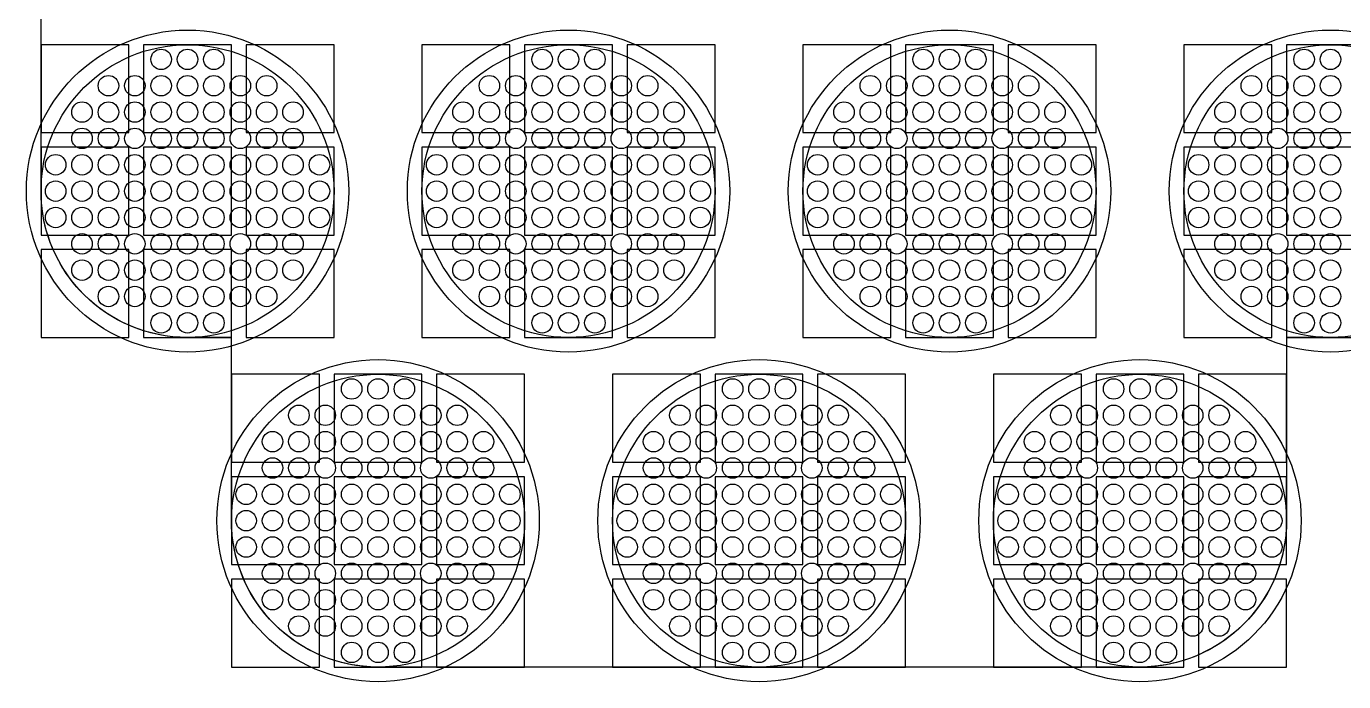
# Model space of a CAD drawing. Extents: x -49 to 54, y -38 to 38.
# Drawn here: x -43.314 to -38.819, y 5.053 to 7.292 of the extents above; entities that cross this region are included whole.
import ezdxf

# ---------------------------------------------------------------- set-up
doc = ezdxf.new("R2010")
doc.units = 0
for name, color, linetype in [('BACK_LAYER', 5, 'CONTINUOUS'), ('COND_LAYER_LOWER_ELECTRODE', 6, 'CONTINUOUS'), ('CONDUCTIVE_LAYER_BACK_LAYER', 2, 'CONTINUOUS'), ('EMITTER', 3, 'CONTINUOUS'), ('LOWER_ELECTRODE', 1, 'CONTINUOUS')]:
    doc.layers.add(name, color=color, linetype=linetype)

msp = doc.modelspace()

# ---------------------------------------------------------------- linework, layer by layer
at = {"layer": 'BACK_LAYER'}
for points in [[(-43.2639, 6.9288), (-42.9639, 6.9288), (-42.9639, 7.2288), (-43.2639, 7.2288)], [(-42.9139, 6.9288), (-42.6139, 6.9288), (-42.6139, 7.2288), (-42.9139, 7.2288)], [(-42.5639, 6.9288), (-42.2639, 6.9288), (-42.2639, 7.2288), (-42.5639, 7.2288)], [(-41.9639, 6.9288), (-41.6639, 6.9288), (-41.6639, 7.2288), (-41.9639, 7.2288)], [(-41.6139, 6.9288), (-41.3139, 6.9288), (-41.3139, 7.2288), (-41.6139, 7.2288)], [(-41.2639, 6.9288), (-40.9639, 6.9288), (-40.9639, 7.2288), (-41.2639, 7.2288)], [(-40.6639, 6.9288), (-40.3639, 6.9288), (-40.3639, 7.2288), (-40.6639, 7.2288)], [(-40.3139, 6.9288), (-40.0139, 6.9288), (-40.0139, 7.2288), (-40.3139, 7.2288)], [(-39.9639, 6.9288), (-39.6639, 6.9288), (-39.6639, 7.2288), (-39.9639, 7.2288)], [(-39.3639, 6.9288), (-39.0639, 6.9288), (-39.0639, 7.2288), (-39.3639, 7.2288)], [(-39.0139, 6.9288), (-38.7139, 6.9288), (-38.7139, 7.2288), (-39.0139, 7.2288)], [(-43.2639, 6.5788), (-42.9639, 6.5788), (-42.9639, 6.8788), (-43.2639, 6.8788)], [(-42.9139, 6.5788), (-42.6139, 6.5788), (-42.6139, 6.8788), (-42.9139, 6.8788)], [(-42.5639, 6.5788), (-42.2639, 6.5788), (-42.2639, 6.8788), (-42.5639, 6.8788)], [(-41.9639, 6.5788), (-41.6639, 6.5788), (-41.6639, 6.8788), (-41.9639, 6.8788)], [(-41.6139, 6.5788), (-41.3139, 6.5788), (-41.3139, 6.8788), (-41.6139, 6.8788)], [(-41.2639, 6.5788), (-40.9639, 6.5788), (-40.9639, 6.8788), (-41.2639, 6.8788)], [(-40.6639, 6.5788), (-40.3639, 6.5788), (-40.3639, 6.8788), (-40.6639, 6.8788)], [(-40.3139, 6.5788), (-40.0139, 6.5788), (-40.0139, 6.8788), (-40.3139, 6.8788)], [(-39.9639, 6.5788), (-39.6639, 6.5788), (-39.6639, 6.8788), (-39.9639, 6.8788)], [(-39.3639, 6.5788), (-39.0639, 6.5788), (-39.0639, 6.8788), (-39.3639, 6.8788)], [(-39.0139, 6.5788), (-38.7139, 6.5788), (-38.7139, 6.8788), (-39.0139, 6.8788)], [(-43.2639, 6.2288), (-42.9639, 6.2288), (-42.9639, 6.5288), (-43.2639, 6.5288)], [(-42.9139, 6.2288), (-42.6139, 6.2288), (-42.6139, 6.5288), (-42.9139, 6.5288)], [(-42.5639, 6.2288), (-42.2639, 6.2288), (-42.2639, 6.5288), (-42.5639, 6.5288)], [(-41.9639, 6.2288), (-41.6639, 6.2288), (-41.6639, 6.5288), (-41.9639, 6.5288)], [(-41.6139, 6.2288), (-41.3139, 6.2288), (-41.3139, 6.5288), (-41.6139, 6.5288)], [(-41.2639, 6.2288), (-40.9639, 6.2288), (-40.9639, 6.5288), (-41.2639, 6.5288)], [(-40.6639, 6.2288), (-40.3639, 6.2288), (-40.3639, 6.5288), (-40.6639, 6.5288)], [(-40.3139, 6.2288), (-40.0139, 6.2288), (-40.0139, 6.5288), (-40.3139, 6.5288)], [(-39.9639, 6.2288), (-39.6639, 6.2288), (-39.6639, 6.5288), (-39.9639, 6.5288)], [(-39.3639, 6.2288), (-39.0639, 6.2288), (-39.0639, 6.5288), (-39.3639, 6.5288)], [(-39.0139, 6.2288), (-38.7139, 6.2288), (-38.7139, 6.5288), (-39.0139, 6.5288)], [(-42.6139, 5.803), (-42.3139, 5.803), (-42.3139, 6.103), (-42.6139, 6.103)], [(-42.2639, 5.803), (-41.9639, 5.803), (-41.9639, 6.103), (-42.2639, 6.103)], [(-41.9139, 5.803), (-41.6139, 5.803), (-41.6139, 6.103), (-41.9139, 6.103)], [(-41.3139, 5.803), (-41.0139, 5.803), (-41.0139, 6.103), (-41.3139, 6.103)], [(-40.9639, 5.803), (-40.6639, 5.803), (-40.6639, 6.103), (-40.9639, 6.103)], [(-40.6139, 5.803), (-40.3139, 5.803), (-40.3139, 6.103), (-40.6139, 6.103)], [(-40.0139, 5.803), (-39.7139, 5.803), (-39.7139, 6.103), (-40.0139, 6.103)], [(-39.6639, 5.803), (-39.3639, 5.803), (-39.3639, 6.103), (-39.6639, 6.103)], [(-39.3139, 5.803), (-39.0139, 5.803), (-39.0139, 6.103), (-39.3139, 6.103)], [(-42.6139, 5.453), (-42.3139, 5.453), (-42.3139, 5.753), (-42.6139, 5.753)], [(-42.2639, 5.453), (-41.9639, 5.453), (-41.9639, 5.753), (-42.2639, 5.753)], [(-41.9139, 5.453), (-41.6139, 5.453), (-41.6139, 5.753), (-41.9139, 5.753)], [(-41.3139, 5.453), (-41.0139, 5.453), (-41.0139, 5.753), (-41.3139, 5.753)], [(-40.9639, 5.453), (-40.6639, 5.453), (-40.6639, 5.753), (-40.9639, 5.753)], [(-40.6139, 5.453), (-40.3139, 5.453), (-40.3139, 5.753), (-40.6139, 5.753)], [(-40.0139, 5.453), (-39.7139, 5.453), (-39.7139, 5.753), (-40.0139, 5.753)], [(-39.6639, 5.453), (-39.3639, 5.453), (-39.3639, 5.753), (-39.6639, 5.753)], [(-39.3139, 5.453), (-39.0139, 5.453), (-39.0139, 5.753), (-39.3139, 5.753)], [(-42.6139, 5.103), (-42.3139, 5.103), (-42.3139, 5.403), (-42.6139, 5.403)], [(-42.2639, 5.103), (-41.9639, 5.103), (-41.9639, 5.403), (-42.2639, 5.403)], [(-41.9139, 5.103), (-41.6139, 5.103), (-41.6139, 5.403), (-41.9139, 5.403)], [(-41.3139, 5.103), (-41.0139, 5.103), (-41.0139, 5.403), (-41.3139, 5.403)], [(-40.9639, 5.103), (-40.6639, 5.103), (-40.6639, 5.403), (-40.9639, 5.403)], [(-40.6139, 5.103), (-40.3139, 5.103), (-40.3139, 5.403), (-40.6139, 5.403)], [(-40.0139, 5.103), (-39.7139, 5.103), (-39.7139, 5.403), (-40.0139, 5.403)], [(-39.6639, 5.103), (-39.3639, 5.103), (-39.3639, 5.403), (-39.6639, 5.403)], [(-39.3139, 5.103), (-39.0139, 5.103), (-39.0139, 5.403), (-39.3139, 5.403)]]:
    msp.add_lwpolyline(points, close=True, dxfattribs=at)
at = {"layer": 'COND_LAYER_LOWER_ELECTRODE'}
for centre in [(-42.7639, 6.7288), (-41.4639, 6.7288), (-40.1639, 6.7288), (-38.8639, 6.7288), (-42.1139, 5.603), (-40.8139, 5.603), (-39.5139, 5.603)]:
    msp.add_circle(centre, 0.55, dxfattribs=at)
at = {"layer": 'CONDUCTIVE_LAYER_BACK_LAYER'}
msp.add_lwpolyline([(-38.8143, 6.2313), (-38.8341, 6.2297), (-38.854, 6.2289), (-39.0139, 6.2289), (-39.0139, 5.603), (-39.0143, 5.5831), (-39.0155, 5.5633), (-39.0175, 5.5435), (-39.0203, 5.5238), (-39.0238, 5.5042), (-39.0281, 5.4848), (-39.0332, 5.4656), (-39.039, 5.4466), (-39.0456, 5.4278), (-39.053, 5.4093), (-39.061, 5.3912), (-39.0698, 5.3733), (-39.0793, 5.3559), (-39.0894, 5.3388), (-39.1003, 5.3221), (-39.1118, 5.3059), (-39.1239, 5.2901), (-39.1367, 5.2749), (-39.15, 5.2601), (-39.1639, 5.2459), (-39.1784, 5.2323), (-39.1934, 5.2192), (-39.2089, 5.2068), (-39.2249, 5.195), (-39.2413, 5.1838), (-39.2582, 5.1733), (-39.2755, 5.1635), (-39.2932, 5.1544), (-39.3112, 5.1459), (-39.3295, 5.1382), (-39.3481, 5.1313), (-39.367, 5.1251), (-39.3861, 5.1196), (-39.4054, 5.1149), (-39.4249, 5.111), (-39.4446, 5.1078), (-39.4643, 5.1054), (-39.4841, 5.1039), (-39.504, 5.1031), (-42.1239, 5.1031), (-42.1437, 5.1039), (-42.1636, 5.1054), (-42.1833, 5.1078), (-42.2029, 5.111), (-42.2224, 5.1149), (-42.2417, 5.1196), (-42.2609, 5.1251), (-42.2797, 5.1313), (-42.2984, 5.1382), (-42.3167, 5.1459), (-42.3347, 5.1544), (-42.3524, 5.1635), (-42.3697, 5.1733), (-42.3865, 5.1838), (-42.403, 5.195), (-42.419, 5.2068), (-42.4345, 5.2192), (-42.4495, 5.2323), (-42.464, 5.2459), (-42.4779, 5.2601), (-42.4912, 5.2749), (-42.504, 5.2901), (-42.5161, 5.3059), (-42.5276, 5.3221), (-42.5384, 5.3388), (-42.5486, 5.3559), (-42.5581, 5.3733), (-42.5669, 5.3912), (-42.5749, 5.4093), (-42.5823, 5.4278), (-42.5888, 5.4466), (-42.5947, 5.4656), (-42.5998, 5.4848), (-42.6041, 5.5042), (-42.6076, 5.5238), (-42.6104, 5.5435), (-42.6124, 5.5633), (-42.6135, 5.5831), (-42.6139, 5.603), (-42.6139, 6.2289), (-42.7739, 6.2289), (-42.7937, 6.2297), (-42.8136, 6.2313), (-42.8333, 6.2336), (-42.8529, 6.2368), (-42.8724, 6.2407), (-42.8917, 6.2454), (-42.9109, 6.2509), (-42.9297, 6.2571), (-42.9484, 6.2641), (-42.9667, 6.2718), (-42.9847, 6.2802), (-43.0024, 6.2893), (-43.0197, 6.2992), (-43.0365, 6.3097), (-43.053, 6.3208), (-43.069, 6.3326), (-43.0845, 6.3451), (-43.0995, 6.3581), (-43.114, 6.3718), (-43.1279, 6.386), (-43.1412, 6.4007), (-43.154, 6.416), (-43.1661, 6.4317), (-43.1776, 6.4479), (-43.1884, 6.4646), (-43.1986, 6.4817), (-43.2081, 6.4992), (-43.2169, 6.517), (-43.2249, 6.5352), (-43.2323, 6.5537), (-43.2388, 6.5724), (-43.2447, 6.5914), (-43.2498, 6.6106), (-43.2541, 6.63), (-43.2576, 6.6496), (-43.2604, 6.6693), (-43.2624, 6.6891), (-43.2635, 6.7089), (-43.2639, 6.7288), (-43.2639, 7.3547)], dxfattribs=at)
at = {"layer": 'EMITTER'}
for centre in [(-42.7639, 6.7288), (-41.4639, 6.7288), (-40.1639, 6.7288), (-38.8639, 6.7288), (-42.1139, 5.603), (-40.8139, 5.603), (-39.5139, 5.603)]:
    msp.add_circle(centre, 0.5, dxfattribs=at)
at = {"layer": 'LOWER_ELECTRODE'}
for centre in [(-42.8539, 7.1788), (-42.7639, 7.1788), (-42.6739, 7.1788), (-41.5539, 7.1788), (-41.4639, 7.1788), (-41.3739, 7.1788), (-40.2539, 7.1788), (-40.1639, 7.1788), (-40.0739, 7.1788), (-38.9539, 7.1788), (-38.8639, 7.1788), (-43.0339, 7.0888), (-42.9439, 7.0888), (-42.8539, 7.0888), (-42.7639, 7.0888), (-42.6739, 7.0888), (-42.5839, 7.0888), (-42.4939, 7.0888), (-41.7339, 7.0888), (-41.6439, 7.0888), (-41.5539, 7.0888), (-41.4639, 7.0888), (-41.3739, 7.0888), (-41.2839, 7.0888), (-41.1939, 7.0888), (-40.4339, 7.0888), (-40.3439, 7.0888), (-40.2539, 7.0888), (-40.1639, 7.0888), (-40.0739, 7.0888), (-39.9839, 7.0888), (-39.8939, 7.0888), (-39.1339, 7.0888), (-39.0439, 7.0888), (-38.9539, 7.0888), (-38.8639, 7.0888), (-43.1239, 6.9988), (-43.0339, 6.9988), (-42.9439, 6.9988), (-42.8539, 6.9988), (-42.7639, 6.9988), (-42.6739, 6.9988), (-42.5839, 6.9988), (-42.4939, 6.9988), (-42.4039, 6.9988), (-41.8239, 6.9988), (-41.7339, 6.9988), (-41.6439, 6.9988), (-41.5539, 6.9988), (-41.4639, 6.9988), (-41.3739, 6.9988), (-41.2839, 6.9988), (-41.1939, 6.9988), (-41.1039, 6.9988), (-40.5239, 6.9988), (-40.4339, 6.9988), (-40.3439, 6.9988), (-40.2539, 6.9988), (-40.1639, 6.9988), (-40.0739, 6.9988), (-39.9839, 6.9988), (-39.8939, 6.9988), (-39.8039, 6.9988), (-39.2239, 6.9988), (-39.1339, 6.9988), (-39.0439, 6.9988), (-38.9539, 6.9988), (-38.8639, 6.9988), (-43.1239, 6.9088), (-43.0339, 6.9088), (-42.9439, 6.9088), (-42.8539, 6.9088), (-42.7639, 6.9088), (-42.6739, 6.9088), (-42.5839, 6.9088), (-42.4939, 6.9088), (-42.4039, 6.9088), (-41.8239, 6.9088), (-41.7339, 6.9088), (-41.6439, 6.9088), (-41.5539, 6.9088), (-41.4639, 6.9088), (-41.3739, 6.9088), (-41.2839, 6.9088), (-41.1939, 6.9088), (-41.1039, 6.9088), (-40.5239, 6.9088), (-40.4339, 6.9088), (-40.3439, 6.9088), (-40.2539, 6.9088), (-40.1639, 6.9088), (-40.0739, 6.9088), (-39.9839, 6.9088), (-39.8939, 6.9088), (-39.8039, 6.9088), (-39.2239, 6.9088), (-39.1339, 6.9088), (-39.0439, 6.9088), (-38.9539, 6.9088), (-38.8639, 6.9088), (-43.2139, 6.8188), (-43.1239, 6.8188), (-43.0339, 6.8188), (-42.9439, 6.8188), (-42.8539, 6.8188), (-42.7639, 6.8188), (-42.6739, 6.8188), (-42.5839, 6.8188), (-42.4939, 6.8188), (-42.4039, 6.8188), (-42.3139, 6.8188), (-41.9139, 6.8188), (-41.8239, 6.8188), (-41.7339, 6.8188), (-41.6439, 6.8188), (-41.5539, 6.8188), (-41.4639, 6.8188), (-41.3739, 6.8188), (-41.2839, 6.8188), (-41.1939, 6.8188), (-41.1039, 6.8188), (-41.0139, 6.8188), (-40.6139, 6.8188), (-40.5239, 6.8188), (-40.4339, 6.8188), (-40.3439, 6.8188), (-40.2539, 6.8188), (-40.1639, 6.8188), (-40.0739, 6.8188), (-39.9839, 6.8188), (-39.8939, 6.8188), (-39.8039, 6.8188), (-39.7139, 6.8188), (-39.3139, 6.8188), (-39.2239, 6.8188), (-39.1339, 6.8188), (-39.0439, 6.8188), (-38.9539, 6.8188), (-38.8639, 6.8188), (-43.2139, 6.7288), (-43.1239, 6.7288), (-43.0339, 6.7288), (-42.9439, 6.7288), (-42.8539, 6.7288), (-42.7639, 6.7288), (-42.6739, 6.7288), (-42.5839, 6.7288), (-42.4939, 6.7288), (-42.4039, 6.7288), (-42.3139, 6.7288), (-41.9139, 6.7288), (-41.8239, 6.7288), (-41.7339, 6.7288), (-41.6439, 6.7288), (-41.5539, 6.7288), (-41.4639, 6.7288), (-41.3739, 6.7288), (-41.2839, 6.7288), (-41.1939, 6.7288), (-41.1039, 6.7288), (-41.0139, 6.7288), (-40.6139, 6.7288), (-40.5239, 6.7288), (-40.4339, 6.7288), (-40.3439, 6.7288), (-40.2539, 6.7288), (-40.1639, 6.7288), (-40.0739, 6.7288), (-39.9839, 6.7288), (-39.8939, 6.7288), (-39.8039, 6.7288), (-39.7139, 6.7288), (-39.3139, 6.7288), (-39.2239, 6.7288), (-39.1339, 6.7288), (-39.0439, 6.7288), (-38.9539, 6.7288), (-38.8639, 6.7288), (-43.2139, 6.6388), (-43.1239, 6.6388), (-43.0339, 6.6388), (-42.9439, 6.6388), (-42.8539, 6.6388), (-42.7639, 6.6388), (-42.6739, 6.6388), (-42.5839, 6.6388), (-42.4939, 6.6388), (-42.4039, 6.6388), (-42.3139, 6.6388), (-41.9139, 6.6388), (-41.8239, 6.6388), (-41.7339, 6.6388), (-41.6439, 6.6388), (-41.5539, 6.6388), (-41.4639, 6.6388), (-41.3739, 6.6388), (-41.2839, 6.6388), (-41.1939, 6.6388), (-41.1039, 6.6388), (-41.0139, 6.6388), (-40.6139, 6.6388), (-40.5239, 6.6388), (-40.4339, 6.6388), (-40.3439, 6.6388), (-40.2539, 6.6388), (-40.1639, 6.6388), (-40.0739, 6.6388), (-39.9839, 6.6388), (-39.8939, 6.6388), (-39.8039, 6.6388), (-39.7139, 6.6388), (-39.3139, 6.6388), (-39.2239, 6.6388), (-39.1339, 6.6388), (-39.0439, 6.6388), (-38.9539, 6.6388), (-38.8639, 6.6388), (-43.1239, 6.5488), (-43.0339, 6.5488), (-42.9439, 6.5488), (-42.8539, 6.5488), (-42.7639, 6.5488), (-42.6739, 6.5488), (-42.5839, 6.5488), (-42.4939, 6.5488), (-42.4039, 6.5488), (-41.8239, 6.5488), (-41.7339, 6.5488), (-41.6439, 6.5488), (-41.5539, 6.5488), (-41.4639, 6.5488), (-41.3739, 6.5488), (-41.2839, 6.5488), (-41.1939, 6.5488), (-41.1039, 6.5488), (-40.5239, 6.5488), (-40.4339, 6.5488), (-40.3439, 6.5488), (-40.2539, 6.5488), (-40.1639, 6.5488), (-40.0739, 6.5488), (-39.9839, 6.5488), (-39.8939, 6.5488), (-39.8039, 6.5488), (-39.2239, 6.5488), (-39.1339, 6.5488), (-39.0439, 6.5488), (-38.9539, 6.5488), (-38.8639, 6.5488), (-43.1239, 6.4588), (-43.0339, 6.4588), (-42.9439, 6.4588), (-42.8539, 6.4588), (-42.7639, 6.4588), (-42.6739, 6.4588), (-42.5839, 6.4588), (-42.4939, 6.4588), (-42.4039, 6.4588), (-41.8239, 6.4588), (-41.7339, 6.4588), (-41.6439, 6.4588), (-41.5539, 6.4588), (-41.4639, 6.4588), (-41.3739, 6.4588), (-41.2839, 6.4588), (-41.1939, 6.4588), (-41.1039, 6.4588), (-40.5239, 6.4588), (-40.4339, 6.4588), (-40.3439, 6.4588), (-40.2539, 6.4588), (-40.1639, 6.4588), (-40.0739, 6.4588), (-39.9839, 6.4588), (-39.8939, 6.4588), (-39.8039, 6.4588), (-39.2239, 6.4588), (-39.1339, 6.4588), (-39.0439, 6.4588), (-38.9539, 6.4588), (-38.8639, 6.4588), (-43.0339, 6.3688), (-42.9439, 6.3688), (-42.8539, 6.3688), (-42.7639, 6.3688), (-42.6739, 6.3688), (-42.5839, 6.3688), (-42.4939, 6.3688), (-41.7339, 6.3688), (-41.6439, 6.3688), (-41.5539, 6.3688), (-41.4639, 6.3688), (-41.3739, 6.3688), (-41.2839, 6.3688), (-41.1939, 6.3688), (-40.4339, 6.3688), (-40.3439, 6.3688), (-40.2539, 6.3688), (-40.1639, 6.3688), (-40.0739, 6.3688), (-39.9839, 6.3688), (-39.8939, 6.3688), (-39.1339, 6.3688), (-39.0439, 6.3688), (-38.9539, 6.3688), (-38.8639, 6.3688), (-42.8539, 6.2788), (-42.7639, 6.2788), (-42.6739, 6.2788), (-41.5539, 6.2788), (-41.4639, 6.2788), (-41.3739, 6.2788), (-40.2539, 6.2788), (-40.1639, 6.2788), (-40.0739, 6.2788), (-38.9539, 6.2788), (-38.8639, 6.2788), (-42.2039, 6.053), (-42.1139, 6.053), (-42.0239, 6.053), (-40.9039, 6.053), (-40.8139, 6.053), (-40.7239, 6.053), (-39.6039, 6.053), (-39.5139, 6.053), (-39.4239, 6.053), (-42.3839, 5.963), (-42.2939, 5.963), (-42.2039, 5.963), (-42.1139, 5.963), (-42.0239, 5.963), (-41.9339, 5.963), (-41.8439, 5.963), (-41.0839, 5.963), (-40.9939, 5.963), (-40.9039, 5.963), (-40.8139, 5.963), (-40.7239, 5.963), (-40.6339, 5.963), (-40.5439, 5.963), (-39.7839, 5.963), (-39.6939, 5.963), (-39.6039, 5.963), (-39.5139, 5.963), (-39.4239, 5.963), (-39.3339, 5.963), (-39.2439, 5.963), (-42.4739, 5.873), (-42.3839, 5.873), (-42.2939, 5.873), (-42.2039, 5.873), (-42.1139, 5.873), (-42.0239, 5.873), (-41.9339, 5.873), (-41.8439, 5.873), (-41.7539, 5.873), (-41.1739, 5.873), (-41.0839, 5.873), (-40.9939, 5.873), (-40.9039, 5.873), (-40.8139, 5.873), (-40.7239, 5.873), (-40.6339, 5.873), (-40.5439, 5.873), (-40.4539, 5.873), (-39.8739, 5.873), (-39.7839, 5.873), (-39.6939, 5.873), (-39.6039, 5.873), (-39.5139, 5.873), (-39.4239, 5.873), (-39.3339, 5.873), (-39.2439, 5.873), (-39.1539, 5.873), (-42.4739, 5.783), (-42.3839, 5.783), (-42.2939, 5.783), (-42.2039, 5.783), (-42.1139, 5.783), (-42.0239, 5.783), (-41.9339, 5.783), (-41.8439, 5.783), (-41.7539, 5.783), (-41.1739, 5.783), (-41.0839, 5.783), (-40.9939, 5.783), (-40.9039, 5.783), (-40.8139, 5.783), (-40.7239, 5.783), (-40.6339, 5.783), (-40.5439, 5.783), (-40.4539, 5.783), (-39.8739, 5.783), (-39.7839, 5.783), (-39.6939, 5.783), (-39.6039, 5.783), (-39.5139, 5.783), (-39.4239, 5.783), (-39.3339, 5.783), (-39.2439, 5.783), (-39.1539, 5.783), (-42.5639, 5.693), (-42.4739, 5.693), (-42.3839, 5.693), (-42.2939, 5.693), (-42.2039, 5.693), (-42.1139, 5.693), (-42.0239, 5.693), (-41.9339, 5.693), (-41.8439, 5.693), (-41.7539, 5.693), (-41.6639, 5.693), (-41.2639, 5.693), (-41.1739, 5.693), (-41.0839, 5.693), (-40.9939, 5.693), (-40.9039, 5.693), (-40.8139, 5.693), (-40.7239, 5.693), (-40.6339, 5.693), (-40.5439, 5.693), (-40.4539, 5.693), (-40.3639, 5.693), (-39.9639, 5.693), (-39.8739, 5.693), (-39.7839, 5.693), (-39.6939, 5.693), (-39.6039, 5.693), (-39.5139, 5.693), (-39.4239, 5.693), (-39.3339, 5.693), (-39.2439, 5.693), (-39.1539, 5.693), (-39.0639, 5.693), (-42.5639, 5.603), (-42.4739, 5.603), (-42.3839, 5.603), (-42.2939, 5.603), (-42.2039, 5.603), (-42.1139, 5.603), (-42.0239, 5.603), (-41.9339, 5.603), (-41.8439, 5.603), (-41.7539, 5.603), (-41.6639, 5.603), (-41.2639, 5.603), (-41.1739, 5.603), (-41.0839, 5.603), (-40.9939, 5.603), (-40.9039, 5.603), (-40.8139, 5.603), (-40.7239, 5.603), (-40.6339, 5.603), (-40.5439, 5.603), (-40.4539, 5.603), (-40.3639, 5.603), (-39.9639, 5.603), (-39.8739, 5.603), (-39.7839, 5.603), (-39.6939, 5.603), (-39.6039, 5.603), (-39.5139, 5.603), (-39.4239, 5.603), (-39.3339, 5.603), (-39.2439, 5.603), (-39.1539, 5.603), (-39.0639, 5.603), (-42.5639, 5.513), (-42.4739, 5.513), (-42.3839, 5.513), (-42.2939, 5.513), (-42.2039, 5.513), (-42.1139, 5.513), (-42.0239, 5.513), (-41.9339, 5.513), (-41.8439, 5.513), (-41.7539, 5.513), (-41.6639, 5.513), (-41.2639, 5.513), (-41.1739, 5.513), (-41.0839, 5.513), (-40.9939, 5.513), (-40.9039, 5.513), (-40.8139, 5.513), (-40.7239, 5.513), (-40.6339, 5.513), (-40.5439, 5.513), (-40.4539, 5.513), (-40.3639, 5.513), (-39.9639, 5.513), (-39.8739, 5.513), (-39.7839, 5.513), (-39.6939, 5.513), (-39.6039, 5.513), (-39.5139, 5.513), (-39.4239, 5.513), (-39.3339, 5.513), (-39.2439, 5.513), (-39.1539, 5.513), (-39.0639, 5.513), (-42.4739, 5.423), (-42.3839, 5.423), (-42.2939, 5.423), (-42.2039, 5.423), (-42.1139, 5.423), (-42.0239, 5.423), (-41.9339, 5.423), (-41.8439, 5.423), (-41.7539, 5.423), (-41.1739, 5.423), (-41.0839, 5.423), (-40.9939, 5.423), (-40.9039, 5.423), (-40.8139, 5.423), (-40.7239, 5.423), (-40.6339, 5.423), (-40.5439, 5.423), (-40.4539, 5.423), (-39.8739, 5.423), (-39.7839, 5.423), (-39.6939, 5.423), (-39.6039, 5.423), (-39.5139, 5.423), (-39.4239, 5.423), (-39.3339, 5.423), (-39.2439, 5.423), (-39.1539, 5.423), (-42.4739, 5.333), (-42.3839, 5.333), (-42.2939, 5.333), (-42.2039, 5.333), (-42.1139, 5.333), (-42.0239, 5.333), (-41.9339, 5.333), (-41.8439, 5.333), (-41.7539, 5.333), (-41.1739, 5.333), (-41.0839, 5.333), (-40.9939, 5.333), (-40.9039, 5.333), (-40.8139, 5.333), (-40.7239, 5.333), (-40.6339, 5.333), (-40.5439, 5.333), (-40.4539, 5.333), (-39.8739, 5.333), (-39.7839, 5.333), (-39.6939, 5.333), (-39.6039, 5.333), (-39.5139, 5.333), (-39.4239, 5.333), (-39.3339, 5.333), (-39.2439, 5.333), (-39.1539, 5.333), (-42.3839, 5.243), (-42.2939, 5.243), (-42.2039, 5.243), (-42.1139, 5.243), (-42.0239, 5.243), (-41.9339, 5.243), (-41.8439, 5.243), (-41.0839, 5.243), (-40.9939, 5.243), (-40.9039, 5.243), (-40.8139, 5.243), (-40.7239, 5.243), (-40.6339, 5.243), (-40.5439, 5.243), (-39.7839, 5.243), (-39.6939, 5.243), (-39.6039, 5.243), (-39.5139, 5.243), (-39.4239, 5.243), (-39.3339, 5.243), (-39.2439, 5.243), (-42.2039, 5.153), (-42.1139, 5.153), (-42.0239, 5.153), (-40.9039, 5.153), (-40.8139, 5.153), (-40.7239, 5.153), (-39.6039, 5.153), (-39.5139, 5.153), (-39.4239, 5.153)]:
    msp.add_circle(centre, 0.035, dxfattribs=at)

doc.saveas('drawing.dxf')
